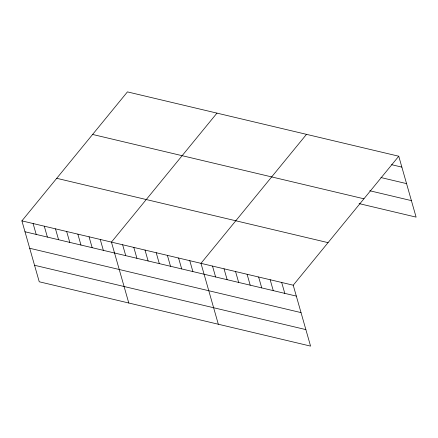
<?xml version="1.0" encoding="UTF-8"?>
<svg xmlns="http://www.w3.org/2000/svg" width="438" height="438" viewBox="0 0 438 438"><rect width="100%" height="100%" fill="white"/><g stroke="black" fill="none" stroke-linecap="round" stroke-linejoin="round"><path stroke-width="0.66" d="M398.755 156.224L293.225 285.209L310.569 346.108L39.245 281.776L21.9 220.878L127.431 91.892L398.755 156.224L416.1 217.122L359.083 203.604M216.963 113.124L111.438 242.11L128.783 303.003M306.501 134.351L200.976 263.337L218.321 324.235M391.605 164.688L401.854 167.119M380.929 177.543L406.557 183.621M369.76 190.749L411.397 200.62M92.604 134.455L363.929 198.792M56.726 178.31L328.051 242.647M21.9 220.878L293.225 285.209M25.004 231.768L296.329 296.104M29.702 248.269L301.026 312.606M34.547 265.275L305.872 329.606M281.694 282.477L284.793 293.367M270.164 279.745L273.263 290.635M258.628 277.008L261.732 287.897M247.098 274.276L250.202 285.165M235.567 271.538L238.672 282.433M224.037 268.806L227.141 279.696M212.507 266.074L215.606 276.964M189.78 260.687L192.884 271.576M178.589 258.031L181.693 268.921M167.398 255.376L170.502 266.266M156.207 252.721L159.306 263.616M145.011 250.071L148.115 260.96M133.82 247.415L136.924 258.305M122.629 244.76L125.733 255.65M100.247 239.455L103.346 250.344M89.051 236.799L92.155 247.689M77.86 234.144L80.964 245.039M66.669 231.494L69.773 242.384M55.478 228.839L58.577 239.728M44.282 226.183L47.386 237.078M33.091 223.533L36.195 234.423"/></g></svg>
